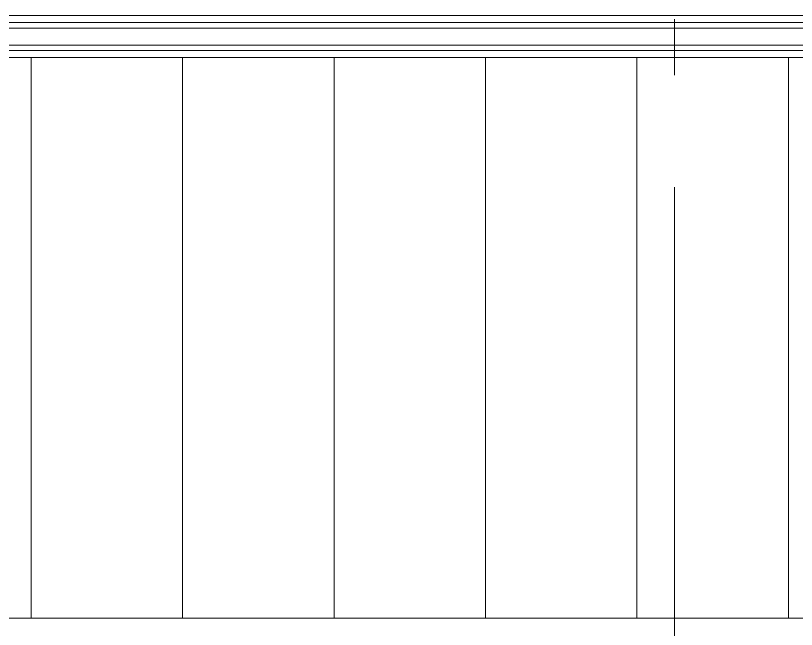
# Model space of a CAD drawing. Header units: millimetres. Extents: x -187347 to 135007, y -6415 to 292048.
# Drawn here: x -76114 to -74722, y 98720 to 99815 of the extents above; entities that cross this region are included whole.
import ezdxf

# ---------------------------------------------------------------- set-up
doc = ezdxf.new("R2010")
doc.units = ezdxf.units.MM
doc.header["$LTSCALE"] = 100
doc.linetypes.add('CRT_Dash Line_1mm', pattern=[800, 400, -400])
doc.linetypes.add('Z_LINE-CNTR', pattern=[17, 12, -2, 1, -2])
for name, color, linetype, lineweight in [('A-FLOR-HRAL', 7, 'Continuous', 5), ('A-FLOR-HRAL-MBND', 7, 'CRT_Dash Line_1mm', 5), ('S-GRID', 7, 'Continuous', 5), ('S-STRS-MBND', 7, 'CRT_Dash Line_1mm', 5)]:
    doc.layers.add(name, color=color, linetype=linetype, lineweight=lineweight)

# ---------------------------------------------------------------- blocks, each defined once
blk = doc.blocks.new('Railing - Railing-3694553-BLOCK WORK - GROUND FLOOR PLAN - FOR SITE')
at = {"layer": 'A-FLOR-HRAL-MBND'}
for p, q in [((139013.4, -4262.5), (135773.4, -4262.5)), ((139013.4, -4292.5), (135773.4, -4292.5))]:
    blk.add_line(p, q, dxfattribs=at)
blk = doc.blocks.new('Top Rail Type - Top Rail_Internal_-V29-BLOCK WORK - GROUND FLOOR PLAN - FOR SITE')
at = {"layer": 'A-FLOR-HRAL', "linetype": 'CRT_Dash Line_1mm'}
for p, q in [((135503.4, -4252.5), (139013.4, -4252.5)), ((135503.4, -4302.5), (139013.4, -4302.5))]:
    blk.add_line(p, q, dxfattribs=at)

msp = doc.modelspace()

# ---------------------------------------------------------------- linework, layer by layer
at = {"layer": 'S-GRID', "color": 152, "linetype": 'Z_LINE-CNTR'}
msp.add_line((-74939.9, 111408.8), (-74939.9, -6038.2), dxfattribs=at)
at = {"layer": 'S-STRS-MBND'}
for p, q in [((-77470.9, 99815), (-73960.9, 99815)), ((-77470.9, 99740), (-73960.9, 99740)), ((-76086.5, 99740), (-76086.5, 98740)), ((-76086.5, 99740), (-76086.5, 98740)), ((-75816.5, 99740), (-75816.5, 98740)), ((-75816.5, 99740), (-75816.5, 98740)), ((-75546.5, 99740), (-75546.5, 98740)), ((-75546.5, 99740), (-75546.5, 98740)), ((-75276.5, 99740), (-75276.5, 98740)), ((-75276.5, 99740), (-75276.5, 98740)), ((-75006.5, 99740), (-75006.5, 98740)), ((-75006.5, 99740), (-75006.5, 98740)), ((-74736.5, 99740), (-74736.5, 98740)), ((-74736.5, 99740), (-74736.5, 98740)), ((-77166.5, 98740), (-74001.5, 98740))]:
    msp.add_line(p, q, dxfattribs=at)

# ---------------------------------------------------------------- block references
at = {"layer": 'A-FLOR-HRAL', "color": 253, "lineweight": 5, "true_color": 0xaaaaaa}
for name in ['Top Rail Type - Top Rail_Internal_-V29-BLOCK WORK - GROUND FLOOR PLAN - FOR SITE', 'Railing - Railing-3694553-BLOCK WORK - GROUND FLOOR PLAN - FOR SITE']:
    msp.add_blockref(name, (-212939.9, 104055), dxfattribs=at)

doc.saveas('drawing.dxf')
